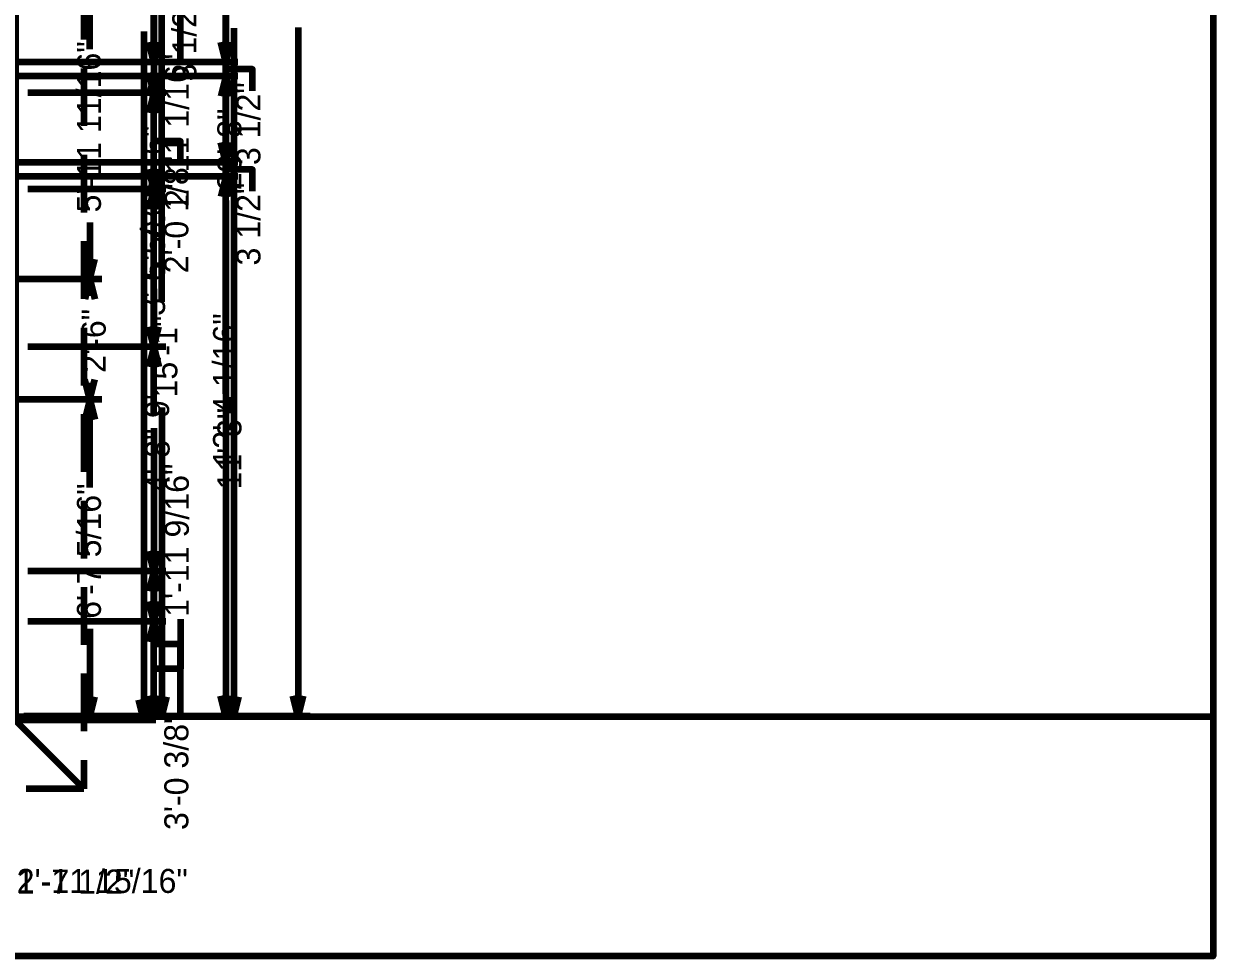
# Model space of a CAD drawing. Header units: inches. Extents: x -355 to 955, y -237 to 947.
# Drawn here: x 658 to 955.1, y -24.8 to 208.1 of the extents above; entities that cross this region are included whole.
import ezdxf

# ---------------------------------------------------------------- set-up
doc = ezdxf.new("R2010")
doc.units = ezdxf.units.IN
doc.header["$LTSCALE"] = 96
doc.header["$MEASUREMENT"] = 0
doc.linetypes.add('Dash', pattern=[0.225, 0.15, -0.075])
for name, color, linetype, lineweight, true_color in [('Dimensions-0', 7, 'Continuous', 158, 0x000080), ('Dimensions-1', 7, 'Continuous', 158, 0x000080), ('Dimensions-2', 7, 'Continuous', 158, 0x000080), ('Dimensions-3', 7, 'Continuous', 158, 0x000080), ('Roof Planes-2', 7, 'Dash', 211, 0x6fa455), ('Slabs-1', 7, 'Continuous', 211, 0x000000), ('Terrain Perimeter-1', 7, 'Continuous', 211, 0x004000)]:
    doc.layers.add(name, color=color, linetype=linetype, lineweight=lineweight, true_color=true_color)

msp = doc.modelspace()

# ---------------------------------------------------------------- linework, layer by layer
at = {"layer": 'Dimensions-0', "color": 176, "linetype": 'Continuous', "lineweight": 158, "true_color": 0x000080, "transparency": 33554687}
msp.add_line((687.95, 206.23), (687.95, 34.22), dxfattribs=at)
at = {"layer": 'Dimensions-0', "transparency": 33554687}
for p, q in [((687.95, 34.22), (686.7, 39.22)), ((687.95, 34.22), (689.2, 39.22)), ((690.95, 34.22), (656.95, 34.22))]:
    msp.add_line(p, q, dxfattribs=at)
at = {"layer": 'Dimensions-1', "color": 176, "linetype": 'Continuous', "lineweight": 158, "true_color": 0x000080, "transparency": 33554687}
for p, q in [((708.47, 190.43), (708.47, 319.22)), ((690.47, 239.26), (690.47, 190.91)), ((726.47, 207.23), (726.47, 35.22)), ((693.47, 190.91), (658.95, 190.91)), ((690.47, 166.79), (690.47, 190.91)), ((693.47, 166.79), (658.95, 166.79)), ((690.47, 118.44), (690.47, 166.79)), ((708.47, 164.01), (708.47, 35.22)), ((690.47, 107.13), (690.47, 58.79)), ((693.47, 58.79), (658.95, 58.79)), ((690.47, 35.22), (690.47, 58.79))]:
    msp.add_line(p, q, dxfattribs=at)
at = {"layer": 'Dimensions-1', "transparency": 33554687}
for p, q in [((690.47, 190.91), (689.22, 195.91)), ((690.47, 190.91), (691.72, 195.91)), ((690.47, 190.91), (689.22, 185.91)), ((690.47, 190.91), (691.72, 185.91)), ((690.47, 166.79), (689.22, 171.79)), ((690.47, 166.79), (691.72, 171.79)), ((690.47, 166.79), (689.22, 161.79)), ((690.47, 166.79), (691.72, 161.79)), ((690.47, 58.79), (689.22, 63.79)), ((690.47, 58.79), (691.72, 63.79)), ((690.47, 58.79), (689.22, 53.79)), ((690.47, 58.79), (691.72, 53.79)), ((690.47, 35.22), (689.22, 40.22)), ((690.47, 35.22), (691.72, 40.22)), ((708.47, 35.22), (707.22, 40.22)), ((708.47, 35.22), (709.72, 40.22)), ((726.47, 35.22), (725.22, 40.22)), ((726.47, 35.22), (727.72, 40.22)), ((693.47, 35.22), (658, 35.22)), ((711.47, 35.22), (658, 35.22)), ((729.47, 35.22), (658, 35.22))]:
    msp.add_line(p, q, dxfattribs=at)
at = {"layer": 'Dimensions-1', "color": 176, "linetype": 'Continuous', "lineweight": 158, "true_color": 0x000080, "transparency": 33554687}
for points in [[(697.11, 173.44), (697.11, 178.85), (690.47, 178.85)], [(697.11, 59.39), (697.11, 47), (690.47, 47)]]:
    msp.add_lwpolyline(points, dxfattribs=at)
at = {"layer": 'Dimensions-2', "color": 176, "linetype": 'Continuous', "lineweight": 158, "true_color": 0x000080, "transparency": 33554687}
for p, q in [((708.47, 238.21), (708.47, 198.58)), ((690.47, 198.58), (690.47, 233.62)), ((708.47, 227.31), (708.47, 173.5)), ((726.47, 207.01), (726.47, 35)), ((726.47, 207.01), (726.47, 35)), ((711.47, 198.58), (652.5, 198.58)), ((708.47, 195.08), (708.47, 198.58)), ((693.47, 195.08), (652.5, 195.08)), ((711.47, 195.08), (652.5, 195.08)), ((690.47, 180.55), (690.47, 195.08)), ((708.47, 135.05), (708.47, 195.08)), ((711.47, 173.5), (544.49, 173.5)), ((708.47, 170), (708.47, 173.5)), ((693.47, 170), (547.99, 170)), ((711.47, 170), (547.99, 170)), ((690.47, 164.73), (690.47, 170)), ((708.47, 115.71), (708.47, 170)), ((690.47, 141.93), (690.47, 127.41)), ((690.47, 132.67), (690.47, 127.41)), ((693.47, 127.41), (658.95, 127.41)), ((693.47, 127.41), (658.95, 127.41)), ((690.47, 110.28), (690.47, 127.41)), ((690.47, 110.28), (690.47, 127.41)), ((708.47, 95.03), (708.47, 35)), ((708.47, 89.29), (708.47, 35)), ((690.47, 88.54), (690.47, 71.41)), ((690.47, 88.54), (690.47, 71.41)), ((693.47, 71.41), (658.95, 71.41)), ((693.47, 71.41), (658.95, 71.41)), ((690.47, 35), (690.47, 71.41)), ((690.47, 35), (690.47, 71.41))]:
    msp.add_line(p, q, dxfattribs=at)
at = {"layer": 'Dimensions-2', "transparency": 33554687}
for p, q in [((690.47, 198.58), (689.22, 203.58)), ((690.47, 198.58), (691.72, 203.58)), ((708.47, 198.58), (707.22, 203.58)), ((708.47, 198.58), (709.72, 203.58)), ((693.47, 198.58), (652.5, 198.58)), ((690.47, 195.08), (689.22, 190.08)), ((690.47, 195.08), (691.72, 190.08)), ((708.47, 195.08), (707.22, 190.08)), ((708.47, 195.08), (709.72, 190.08)), ((708.47, 173.5), (707.22, 178.5)), ((708.47, 173.5), (709.72, 178.5)), ((690.47, 170), (689.22, 165)), ((690.47, 170), (691.72, 165)), ((708.47, 170), (707.22, 165)), ((708.47, 170), (709.72, 165)), ((690.47, 127.41), (689.22, 132.41)), ((690.47, 127.41), (689.22, 132.41)), ((690.47, 127.41), (691.72, 132.41)), ((690.47, 127.41), (691.72, 132.41)), ((690.47, 127.41), (689.22, 122.41)), ((690.47, 127.41), (689.22, 122.41)), ((690.47, 127.41), (691.72, 122.41)), ((690.47, 127.41), (691.72, 122.41)), ((690.47, 71.41), (689.22, 76.41)), ((690.47, 71.41), (689.22, 76.41)), ((690.47, 71.41), (691.72, 76.41)), ((690.47, 71.41), (691.72, 76.41)), ((690.47, 71.41), (689.22, 66.41)), ((690.47, 71.41), (689.22, 66.41)), ((690.47, 71.41), (691.72, 66.41)), ((690.47, 71.41), (691.72, 66.41)), ((690.47, 35), (689.22, 40)), ((690.47, 35), (689.22, 40)), ((690.47, 35), (691.72, 40)), ((690.47, 35), (691.72, 40)), ((708.47, 35), (707.22, 40)), ((708.47, 35), (707.22, 40)), ((708.47, 35), (709.72, 40)), ((708.47, 35), (709.72, 40)), ((726.47, 35), (725.22, 40)), ((726.47, 35), (725.22, 40)), ((726.47, 35), (727.72, 40)), ((726.47, 35), (727.72, 40)), ((693.47, 35), (658, 35)), ((711.47, 35), (658, 35)), ((729.47, 35), (658, 35)), ((693.47, 35), (658, 35)), ((711.47, 35), (658, 35)), ((729.47, 35), (658, 35))]:
    msp.add_line(p, q, dxfattribs=at)
at = {"layer": 'Dimensions-2', "color": 176, "linetype": 'Continuous', "lineweight": 158, "true_color": 0x000080, "transparency": 33554687}
for points in [[(697.11, 197.97), (697.11, 216.1), (690.47, 216.1)], [(715.11, 191.42), (715.11, 196.83), (708.47, 196.83)], [(715.11, 166.34), (715.11, 171.75), (708.47, 171.75)], [(697.11, 34.39), (697.11, 53.2), (690.47, 53.2)], [(697.11, 34.39), (697.11, 53.2), (690.47, 53.2)]]:
    msp.add_lwpolyline(points, dxfattribs=at)
at = {"layer": 'Dimensions-3', "color": 176, "linetype": 'Continuous', "lineweight": 158, "true_color": 0x000080, "transparency": 33554687}
for p, q in [((674.47, 201.8), (674.47, 216)), ((692.47, 138.71), (692.47, 216)), ((710.47, 207.01), (710.47, 35)), ((674.47, 158.51), (674.47, 144.31)), ((677.47, 144.31), (642.95, 144.31)), ((674.47, 140.18), (674.47, 144.31)), ((674.47, 118.44), (674.47, 114.31)), ((677.47, 114.31), (642.95, 114.31)), ((674.47, 92.32), (674.47, 114.31)), ((692.47, 112.29), (692.47, 35)), ((674.47, 56.99), (674.47, 35))]:
    msp.add_line(p, q, dxfattribs=at)
at = {"layer": 'Dimensions-3', "transparency": 33554687}
for p, q in [((674.47, 144.31), (673.22, 149.31)), ((674.47, 144.31), (675.72, 149.31)), ((674.47, 144.31), (673.22, 139.31)), ((674.47, 144.31), (675.72, 139.31)), ((674.47, 114.31), (673.22, 119.31)), ((674.47, 114.31), (675.72, 119.31)), ((674.47, 114.31), (673.22, 109.31)), ((674.47, 114.31), (675.72, 109.31)), ((674.47, 35), (673.22, 40)), ((674.47, 35), (675.72, 40)), ((692.47, 35), (691.22, 40)), ((692.47, 35), (693.72, 40)), ((710.47, 35), (709.22, 40)), ((710.47, 35), (711.72, 40)), ((677.47, 35), (642, 35)), ((695.47, 35), (642, 35)), ((713.47, 35), (642, 35))]:
    msp.add_line(p, q, dxfattribs=at)
at = {"layer": 'Roof Planes-2', "transparency": 33554687}
for points in [[(673, 17), (639.95, 50.05), (639.95, 379.95), (673, 413)], [(639.95, 17), (639.95, 50.05), (673, 17)]]:
    msp.add_lwpolyline(points, close=True, dxfattribs=at)
at = {"layer": 'Slabs-1', "transparency": 33554687}
msp.add_lwpolyline([(955.05, 396.04), (955.05, 35.04), (656, 35.04), (656, 396.04)], close=True, dxfattribs=at)
at = {"layer": 'Terrain Perimeter-1', "transparency": 33554687}
msp.add_lwpolyline([(955, 455.22), (955, -24.78), (-245, -24.78), (-245, 455.22)], close=True, dxfattribs=at)

# ---------------------------------------------------------------- texts
at = {"layer": 'Dimensions-1', "color": 176, "linetype": 'Continuous', "lineweight": 158, "true_color": 0x000080, "transparency": 33554687, "char_height": 6, "attachment_point": 7, "rotation": 90}
for s, insert, width in [('\\fChief Blueprint|b0|i0|c0|p0;23\'-8"', (712.41, 166.51), 23.34), ('\\fChief Blueprint|b0|i0|c0|p0;2\'-0 1/8"', (699.16, 145.79), 32.7), ("\\fChief Blueprint|b0|i0|c0|p0;9'", (694.35, 109.64), 6.66), ('\\fChief Blueprint|b0|i0|c0|p0;1\'-11 9/16"', (699.28, 59.99), 42.06)]:
    msp.add_mtext(s, dxfattribs=dict(at, insert=insert, width=width))
at = {"layer": 'Dimensions-1', "color": 176, "linetype": 'Continuous', "lineweight": 158, "true_color": 0x000080, "transparency": 33554687, "insert": (656.2, -9.06), "char_height": 6, "width": 46.74, "attachment_point": 7}
msp.add_mtext('\\fChief Blueprint|b0|i0|c0|p0;2\'-11 15/16"', dxfattribs=at)
at = {"layer": 'Dimensions-2', "color": 176, "linetype": 'Continuous', "lineweight": 158, "true_color": 0x000080, "transparency": 33554687, "char_height": 6, "attachment_point": 7, "rotation": 90}
for s, insert, width in [('\\fChief Blueprint|b0|i0|c0|p0;2\'-11 1/16"', (699.28, 162.36), 42.06), ('\\fChief Blueprint|b0|i0|c0|p0;3 1/2"', (717.16, 172.83), 23.64), ('\\fChief Blueprint|b0|i0|c0|p0;5\'-7 11/16"', (693.33, 144.43), 42.06), ('\\fChief Blueprint|b0|i0|c0|p0;3 1/2"', (717.16, 147.75), 23.64), ('\\fChief Blueprint|b0|i0|c0|p0;3\'-6 5/8"', (693.33, 135.17), 32.7), ('\\fChief Blueprint|b0|i0|c0|p0;13\'-4 1/16"', (711.33, 97.53), 42.06), ('\\fChief Blueprint|b0|i0|c0|p0;11\'-3"', (712.41, 91.79), 23.34), ('\\fChief Blueprint|b0|i0|c0|p0;4\'-8"', (694.47, 91.04), 18.66), ('\\fChief Blueprint|b0|i0|c0|p0;4\'-8"', (694.47, 91.04), 18.66), ('\\fChief Blueprint|b0|i0|c0|p0;3\'-0 3/8"', (699.16, 6.74), 32.7), ('\\fChief Blueprint|b0|i0|c0|p0;3\'-0 3/8"', (699.16, 6.74), 32.7)]:
    msp.add_mtext(s, dxfattribs=dict(at, insert=insert, width=width))
at = {"layer": 'Dimensions-2', "color": 176, "linetype": 'Continuous', "lineweight": 158, "true_color": 0x000080, "transparency": 33554687, "insert": (656.2, -9.22), "char_height": 6, "width": 32.7, "attachment_point": 7}
msp.add_mtext('\\fChief Blueprint|b0|i0|c0|p0;1\'-7 1/2"', dxfattribs=at)
at = {"layer": 'Dimensions-3', "color": 176, "linetype": 'Continuous', "lineweight": 158, "true_color": 0x000080, "transparency": 33554687, "char_height": 6, "attachment_point": 7, "rotation": 90}
for s, insert, width in [('\\fChief Blueprint|b0|i0|c0|p0;3 1/2"', (701.16, 193.75), 23.64), ('\\fChief Blueprint|b0|i0|c0|p0;5\'-11 11/16"', (677.33, 161.01), 46.74), ('\\fChief Blueprint|b0|i0|c0|p0;2\'-6"', (678.53, 120.94), 18.66), ('\\fChief Blueprint|b0|i0|c0|p0;15\'-1"', (696.41, 114.79), 23.34), ('\\fChief Blueprint|b0|i0|c0|p0;6\'-7 5/16"', (677.33, 59.49), 37.38)]:
    msp.add_mtext(s, dxfattribs=dict(at, insert=insert, width=width))

doc.saveas('drawing.dxf')
